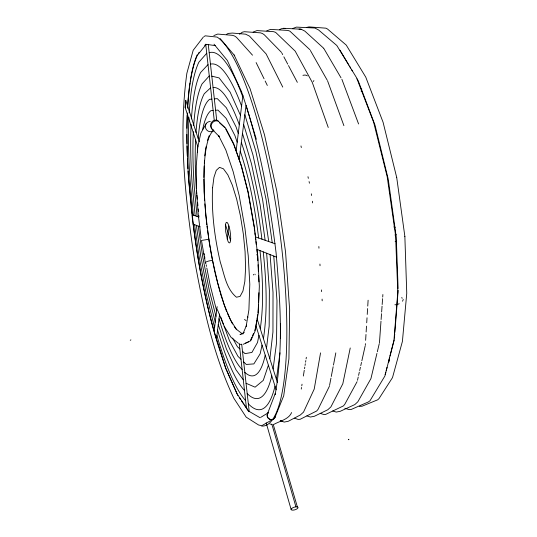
<?xml version="1.0" encoding="UTF-8"?>
<svg xmlns="http://www.w3.org/2000/svg" width="537" height="537" viewBox="0 0 537 537"><rect width="100%" height="100%" fill="white"/><g stroke="black" fill="none" stroke-linecap="round" stroke-linejoin="round"><path stroke-width="0.81" d="M280.395 338.625L280.589 323.589M258.519 304.398L257.995 312.984M258.572 302.734L258.901 292.719M203.798 177.472L204.235 166.02M204.328 163.563L204.456 160.288M365.308 345.338L365.415 343.667M365.623 340.324L365.986 334.477M366.14 331.973L366.502 326.127M366.711 322.784L367.026 317.776M367.234 314.434L367.597 308.587M367.751 306.083L368.113 300.237M185.272 107.83L185.748 100.312L199.227 141.755M379.451 342.854L380.988 321.186M381.109 319.522L381.525 313.689M381.639 312.024L382.055 306.191M382.169 304.526L382.586 298.693M382.706 297.028L382.881 294.531M394.38 338.182L394.735 334.048M394.876 332.39L398.159 290.188M320.549 352.883L314.219 389.07L303.526 412.107L300.351 414.973L288.228 421.303L284.147 422.075L280.227 420.605M185.748 100.312L185.124 107.366L197.851 146.796M269.856 358.803L272.95 332.02L273.024 292.511L270.084 254.585M266.5 348.285L269.171 326.046L269.373 290.141L266.654 253.229M217.136 306.62L214.088 331.631L216.129 338.921M242.919 95.143L236.099 151.085L240.804 164.194L247.993 192.152L254.162 226.99M227.205 239.193L228.856 225.923L228.198 224.151A10.418 2.229 82 0 0 225.54 224.708L225.681 231.648L227.856 240.972A10.418 2.229 82 0 0 230.541 240.616L230.682 238.65A10.418 2.229 82 0 0 228.876 225.99M219.606 314.078L216.364 339.653L225.647 368.275L237.904 395.574M239.166 159.63L246.047 105.339L256.344 139.291M273.111 369.013L276.542 342.774L276.978 300.713L273.776 256.048M276.401 379.33L280.005 352.816M301.25 389.09L301.512 387.459M301.774 385.828L302.036 384.197M303.345 376.034L304.264 370.329M304.526 368.697L304.788 367.06M305.05 365.428L305.311 363.797M305.573 362.166L305.835 360.535M306.097 358.904L306.358 357.273M255.807 326.516L254.833 330.564M256.84 320.126L255.921 325.778L276.172 389.795M257.726 314.615L257.069 318.703L277.381 382.404M246.114 326.664L248.906 309.856L249.799 284.207L248.242 255.807L244.973 228.46L239.16 195.401L233.152 171.612L225.855 150.038L218.525 135.405L219.445 136.801L212.524 129.632M403.247 299.445L402.555 301.23M329.543 385.452L330.953 378.122M331.269 376.491L333.148 366.717M333.464 365.093L335.813 352.876M258.948 335.336L257.512 342.505L251.907 352.44L245.026 353.628L242.489 351.332M260.27 328.745C264.056 302.922 262.674 276.481 259.975 250.578M350.238 347.983L342.814 383.78L330.906 406.892L327.805 409.731L314.407 416.276L310.379 417.034L306.869 415.86M262.043 345.123L260.163 353.782L253.873 363.905L246.255 364.448L243.67 361.918M263.439 338.679C267.788 310.017 266.278 280.643 263.251 251.88M357.501 380.29L358.226 377.034M358.588 375.41L359.313 372.161M359.683 370.537L360.408 367.281M360.77 365.657L361.495 362.408M361.857 360.777L365.126 346.15M376.94 353.406L370.939 378.585L357.864 401.763L354.836 404.569L340.19 411.322L336.216 412.074L332.692 410.966M377.323 351.782L379.263 343.66M361.179 91.31L361.763 88.961M385.136 374.631L385.767 372.201M386.19 370.584L387.043 367.348M388.311 362.495L389.58 357.642M390.003 356.024L394.239 339.84M388.942 361.911L389.573 359.501M268.393 365.187L263.278 380.377L255.082 387.177L246.053 383.27M267.352 414.148L275.313 393.42L275.186 394.393C283.664 347.614 280.153 299.894 276.078 252.846C269.332 198.093 259.418 143.547 241.355 91.297M275.266 415.987A4.142 3.833 25.7 0 1 273.219 419.229L271.158 419.585A4.182 3.987 43.9 0 1 267.782 413.201M275.186 416.86L283.711 395.816L288.919 358.877L289.644 309.782L285.536 251.813L276.823 191.172L264.493 134.774L250.054 88.639L234.092 54.962M357.071 381.7L344.808 404.247L343.479 405.878L325.751 414.376L323.704 414.477L320.22 413.356M242.831 334.128L246.604 325.113M329.389 386.264L318.045 409.342L316.682 410.986L300.129 419.296L298.055 419.404L294.598 418.209M250.584 340.096L251.893 337.162M252.544 335.692L253.524 333.497M291.631 412.557C288.718 419.41 279.911 420.981 273.998 424.317M210.35 121.543A5.108 4.907 53.7 0 0 206.054 123.839L200.811 133.23L197.744 147.091L196.294 165.799L196.441 188.232M198.234 53.519L199.227 52.27M204.725 45.43L205.725 44.188L214.27 120.57M206.738 53.257L198.858 62.218A180.68 39.221 82 0 0 189.205 112.837M209.276 75.925L202.006 83.973A157.536 34.066 82 0 0 193.689 125.584M208.007 64.615L200.616 72.515A169.229 36.664 82 0 0 191.414 118.912M239.529 34.193L242.368 32.186L244.402 31.71L260.452 32.851L262.499 33.542L264.285 34.777L281.536 52.438M203.402 36.966L193.186 50.277L186.863 73.294C178.277 135.713 185.245 199.019 194.696 260.922C203.288 307.782 213.357 355.011 233.87 398.313L246.194 417.155L258.586 424.995L261.472 425.64M210.605 87.82L204.255 93.753A145.903 31.495 82 0 0 195.978 132.538M260.787 417.33L268.278 412.745M130.243 340.277L130.907 339.887M262.425 425.317L273.219 419.189A4.182 3.987 43.9 0 0 275.353 415.813M279.488 29.75L281.287 28.743L285.335 28.367M292.598 28.582L296.37 27.112L314.836 28.005L318.515 29.918L336.813 45.497L356.568 77.758L373.638 122.221L387.197 176.747L395.547 235.24L397.803 292.101L393.957 340.304L384.901 376.001L369.959 400.824L368.261 402.005L351.084 409.509L349.063 409.603L344.814 408.241M253.115 32.086L256.954 30.596L273.595 31.676L275.629 32.368L295.196 51.143L312.252 82.342L328.248 127.484M266.714 30.878L270.534 29.401L287.805 30.414L289.819 31.099L309.95 49.746M306.419 27.494L308.99 26.897L325.905 28.179L327.523 29.032L346.258 45.108L365.757 77.113L383.076 122.241L396.715 177.519M213.827 35.57L217.747 34.066L232.528 35.335L234.615 36.033L236.441 37.275L252.518 55.19M226.332 34.462L228.178 33.442L232.34 33.059L245.604 34.173L249.483 36.107L266.11 53.901L282.757 87.095M244.295 332.43L239.979 334.598L241.1 334.383M245.349 343.183L250.732 340.78L255.015 331.208L258.196 313.527L259.337 286.322L257.8 256.129L254.35 226.936L248.134 191.87L241.616 166.537L233.729 143.782L225.768 128.417L217.639 120.523A5.209 5.041 -78.7 0 0 212.645 121.187L211.437 122.51A5.33 5.155 -78.7 0 0 212.068 129.202L213.491 130.222M243.16 344.311L248.55 341.908M395.138 241.482L396.662 241.261M394.863 234.978L396.393 234.75M242.207 333.745L236.374 329.262L230.548 320.045L224.137 304.613L217.673 282.925L212.571 260.512L208.826 239.26L201.482 240.448L205.409 263.049M211.873 99.117L209.591 99.325A135.049 29.112 82 0 0 198.213 138.412M214.337 98.889L217.277 98.62L226.299 107.709L236.032 126.826L238.26 133.364M213.142 110.488L210.893 110.682A123.597 26.602 82 0 0 202.731 129.276M215.606 110.273L217.908 110.072L226.111 118.348L234.951 135.673L237.179 142.198M297.37 506.941A3.605 1.349 -16.9 0 1 295.605 509.573A3.605 1.349 -16.9 0 1 291.128 509.318A3.605 1.349 -16.9 0 1 295.947 506.861L297.37 506.941L273.192 424.297M299.022 29.119L301.15 29.226L304.868 31.139L323.61 48.182M283.281 28.273L301.15 29.226M215.29 45.618L206.215 44.323L197.314 55.398A188.977 41.081 82 0 0 187.648 108.306M393.802 226.956L395.346 227.265M239.811 344.204L241.475 344.559M269.836 423.962L271.897 424.425M359.428 406.361L362.039 406.227L377.733 399.79L379.041 398.548L392.5 377.618L402.414 341.391L406.757 293.269L404.858 236.421M211.8 76.147L219.103 77.912L230.098 92.062L240.462 115.314M275.092 243.771L255.33 236.851L255.706 239.972M401.475 297.767L402.414 298.129M192.561 220.116L193.132 224.063L200.18 226.862M256.814 249.322L276.656 257.196M280.663 420.827L282.093 421.605M260.103 417.746L248.705 411.134L237.005 393.769L225.681 367.926L214.122 331.316A175.492 37.664 81.9 0 1 193.233 224.104L188.675 179.157A188.977 41.081 82 0 1 187.406 113.025M238.368 343.291L231.071 337.364L224.077 326.154M244.53 319.448L246.04 320.589M219.626 122.926L224.996 127.658M239.831 348.929L237.448 346.774L232.555 338.082M240.992 359.293L237.945 356.313L229.521 340.814L220.794 317.132M220.089 38.516L234.75 55.741M214.001 44.175L227.352 60.466L241.697 92.075M234.199 326.637L236.71 329.745M243.281 379.793L235.931 369.718L226.312 348.681L218.27 324.603M239.26 397.588L240.61 399.602M241.516 400.944L243.771 404.301M244.671 405.643L246.027 407.657M246.832 408.852L247.537 409.899M247.893 410.422L248.745 411.698M339.955 50.109L348.902 65.165M349.755 66.595L350.607 68.031M351.46 69.468L352.312 70.897M356.998 78.785L358.28 80.939L375.034 125.222L388.238 179.197L396.272 237.179L398.105 288.53M323.804 48.437L341.029 77.845M310.359 50.471L327.127 80.04M225.782 129.102L233.689 144.379M281.925 53.17L282.697 54.626M283.851 56.815L287.704 64.111M288.476 65.568L297.337 82.342M256.122 62.567L264.07 78.798M265.15 81.013L267.319 85.437M227.332 313.185L232.528 324.012M217.438 309.688L223.446 324.576M341.874 79.281L358.588 123.966M327.536 80.758L343.902 125.665M233.957 145.124L235.83 150.34M220.452 293.705L226.654 311.775M240.24 151.152C249.671 179.244 255.001 208.651 258.633 238.005M241.348 142.433C252.021 173.679 257.861 206.463 261.935 239.16M256.867 254.357L257.196 255.35M254.941 274.152L255.135 274.756M253.451 274.373L253.645 274.978M225.533 224.775L230.548 240.556M247.617 316.575L247.913 317.535M243.63 124.389L252.94 154.891L262.539 199.193L268.722 241.536M244.859 114.73L255.834 151.212L266.13 199.663L272.225 242.764M242.489 133.431L251.497 163.892L260.136 204.852L265.15 240.287M271.829 424.136L295.947 506.861M266.184 422.861L291.148 509.559M215.109 273.152L220.029 292.074M215.948 316.367L209.39 290.752L202.744 257.095L198.207 226.077M216.633 310.755L210.121 285.026L206.812 268.003M215.243 322.146L207.705 292.088L200.764 256.189L196.354 225.345M214.585 327.557L206.564 295.437L199.247 257.498L194.542 224.627M300.962 145.936L301.331 147.554M307.97 176.72L308.339 178.338M309.077 181.58L309.446 183.198M210.269 248.96L214.263 269.138M214.585 270.749L214.907 272.366M203.979 253.41L204.295 255.028M204.61 256.652L204.926 258.27M206.181 264.761L206.497 266.379M206.987 226.265L207.329 228.648M207.564 230.239L210.048 247.416M192.447 219.331L191.991 214.672L198.972 217.116L198.824 215.485M311.312 193.837L311.547 195.481M312.373 201.247L312.608 202.892M396.689 177.344L404.885 236.582M201.167 238.126L198.281 214.988L196.468 190.299M208.826 239.26L205.832 215.095L204.188 191.736L204.161 168.618A103.352 22.198 82 0 1 213.35 130.827A5.108 4.907 53.7 0 1 207 130.283A5.195 4.987 53.7 0 1 206.047 123.839M254.263 227.809L254.652 231.098M254.847 232.743L255.135 235.206M255.887 241.529L256.256 244.65M256.908 250.155L257.304 253.471M208.282 44.618L216.773 120.744M241.684 344.096L249.188 411.416M239.22 343.458L246.476 408.328M197.092 216.458L194.32 187.755A157.536 34.066 82 0 1 193.333 131.713M191.91 213.84L188.554 178.902A189.648 41.235 82 0 1 188.051 171.222M193.347 215.149L190.017 179.741A180.68 39.221 82 0 1 188.957 117.583M204.832 203.859L206.758 224.674M196.784 193.427L196.327 188.521A145.903 31.495 82 0 1 195.569 139.56M196.931 195.059L197.314 199.14M197.616 202.409L197.918 205.678M198.22 208.947L198.448 211.397M195.153 215.78L192.045 182.567A169.229 36.664 82 0 1 191.105 124.369M318.857 246.53L318.958 248.201M319.931 264.063L320.039 265.734M321.522 289.946L321.623 291.618M322.086 299.129L322.187 300.801M257.599 255.961L257.834 260.673M258.042 264.748L258.378 271.272M258.586 275.353L258.915 281.878M203.792 179.083L204.543 200.71M213.874 330.866A176.156 37.812 81.9 0 1 205.973 299.284M205.799 298.498A176.156 37.812 81.9 0 1 198.448 260.68M198.307 259.854A176.156 37.812 81.9 0 1 193.132 224.063M213.921 130.619A5.236 4.981 -51.1 0 1 211.672 123.913A5.236 4.981 -51.1 0 1 218.384 121.181M209.188 52.733A167.43 36.496 82.1 0 1 242.731 96.714M210.47 64.192A156.153 33.979 82.1 0 1 241.583 106.091M213.082 87.612A133.156 28.87 82.1 0 1 239.307 124.779M275.018 386.13A172.86 37.556 81.9 0 1 248.342 403.837M187.903 168.665A189.648 41.235 82 0 1 187.4 158.489M187.299 155.972A189.648 41.235 82 0 1 186.997 146.057M186.943 143.627A189.648 41.235 82 0 1 186.849 134.351M186.869 128.336A189.648 41.235 82 0 1 187.185 114.992M187.668 105.534A189.648 41.235 82 0 1 188.339 96.774M188.494 95.062A189.648 41.235 82 0 1 189.319 87.605M189.527 86.001A189.648 41.235 82 0 1 189.964 82.873M190.199 81.349A189.648 41.235 82 0 1 197.233 54.761M242.133 369.496A131.182 28.078 81.8 0 1 219.009 318.77M265.218 355.165A137.566 29.736 81.9 0 1 244.832 372.356M271.762 375.846A161.248 34.972 81.9 0 1 247.201 393.567M245.61 400.589A164.812 35.442 81.8 0 1 216.901 335.444M244.476 390.446A153.75 33.012 81.8 0 1 217.579 330.074M197.502 152.092A135.049 29.112 82 0 1 197.764 145.46M302.949 75.361A5.041 3.497 -24.8 0 1 307.365 75.878M399.186 303.734A6.021 2.974 -22.1 0 1 394.876 304.774M313.883 80.57A5.081 3.511 -25 0 1 313.225 81.53M205.973 263.325A4.658 1.188 -11.3 0 1 206.805 261.653A4.585 1.168 -11.3 0 1 212.571 260.512M271.145 419.625A4.142 3.833 25.7 0 1 267.245 414.483M267.661 413.571A4.142 3.833 25.7 0 1 268.312 412.812M204.785 155.878A104.171 22.373 82 0 1 206.087 146.675M207.544 140.372A104.171 22.373 82 0 1 209.168 135.727M204.134 36.503A197.576 43.02 82 0 1 205.228 35.825L217.129 37.093A197.576 43.02 82 0 1 281.71 247.745A197.576 43.02 82 0 1 261.546 426.056M212.585 187.775C211.383 212.833 214.686 237.918 220.338 262.298C224.312 274.253 226.131 288.825 236.455 297.216L240.052 296.411L242.932 291.094L244.838 281.448L245.59 268.023L245.08 251.752L243.315 233.884L240.435 215.881L236.676 199.2L232.353 185.184L227.829 174.84L223.439 168.819L219.512 167.356L216.283 170.343L213.941 177.358L212.585 187.775M348.795 439.716L348.654 439.313L348.795 439.716"/></g></svg>
